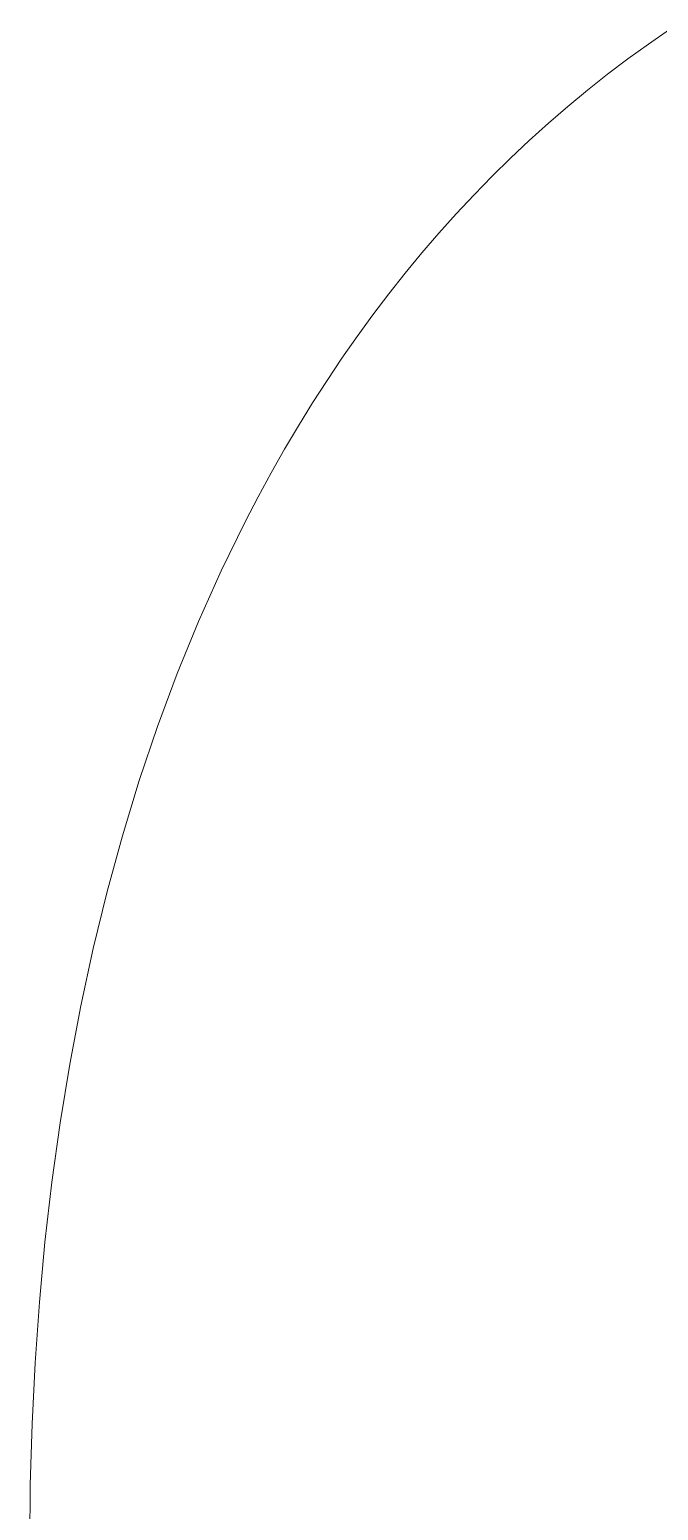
# Model space of a CAD drawing. Header units: millimetres. Extents: x 8434 to 10928, y 788 to 2545.
# Drawn here: x 10681.78 to 10691.67, y 2516.94 to 2540.23 of the extents above; entities that cross this region are included whole.
import ezdxf

# ---------------------------------------------------------------- set-up
doc = ezdxf.new("R2010")
doc.units = ezdxf.units.MM
doc.layers.add('ZANO_R', color=7, linetype='Continuous', lineweight=0)

msp = doc.modelspace()

# ---------------------------------------------------------------- linework, layer by layer
at = {"layer": 'ZANO_R'}
for p, q in [((10691.517, 2540.007), (10691.847, 2540.234)), ((10691.191, 2539.773), (10691.517, 2540.007)), ((10690.871, 2539.531), (10691.191, 2539.773)), ((10690.556, 2539.282), (10690.871, 2539.531)), ((10690.245, 2539.025), (10690.556, 2539.282)), ((10689.94, 2538.761), (10690.245, 2539.025)), ((10689.64, 2538.491), (10689.94, 2538.761)), ((10689.345, 2538.213), (10689.64, 2538.491)), ((10689.055, 2537.928), (10689.345, 2538.213)), ((10688.771, 2537.636), (10689.055, 2537.928)), ((10688.492, 2537.337), (10688.771, 2537.636)), ((10688.219, 2537.032), (10688.492, 2537.337)), ((10687.951, 2536.72), (10688.219, 2537.032)), ((10687.688, 2536.401), (10687.951, 2536.72)), ((10687.432, 2536.077), (10687.688, 2536.401)), ((10687.18, 2535.745), (10687.432, 2536.077)), ((10686.935, 2535.408), (10687.18, 2535.745)), ((10686.695, 2535.065), (10686.935, 2535.408)), ((10686.461, 2534.715), (10686.695, 2535.065)), ((10686.233, 2534.36), (10686.461, 2534.715)), ((10686.01, 2533.999), (10686.233, 2534.36)), ((10685.794, 2533.633), (10686.01, 2533.999)), ((10685.583, 2533.261), (10685.794, 2533.633)), ((10685.378, 2532.884), (10685.583, 2533.261)), ((10685.178, 2532.501), (10685.378, 2532.884)), ((10684.797, 2531.721), (10685.178, 2532.501)), ((10684.44, 2530.922), (10684.797, 2531.721)), ((10684.106, 2530.104), (10684.44, 2530.922)), ((10683.796, 2529.269), (10684.106, 2530.104)), ((10683.508, 2528.418), (10683.796, 2529.269)), ((10683.244, 2527.552), (10683.508, 2528.418)), ((10683.003, 2526.672), (10683.244, 2527.552)), ((10682.785, 2525.779), (10683.003, 2526.672)), ((10682.589, 2524.874), (10682.785, 2525.779)), ((10682.415, 2523.959), (10682.589, 2524.874)), ((10682.264, 2523.034), (10682.415, 2523.959)), ((10682.134, 2522.1), (10682.264, 2523.034)), ((10682.025, 2521.159), (10682.134, 2522.1)), ((10681.937, 2520.211), (10682.025, 2521.159)), ((10681.869, 2519.258), (10681.937, 2520.211)), ((10681.822, 2518.3), (10681.869, 2519.258)), ((10681.793, 2517.338), (10681.822, 2518.3)), ((10681.784, 2516.374), (10681.793, 2517.338))]:
    msp.add_line(p, q, dxfattribs=at)

doc.saveas('drawing.dxf')
